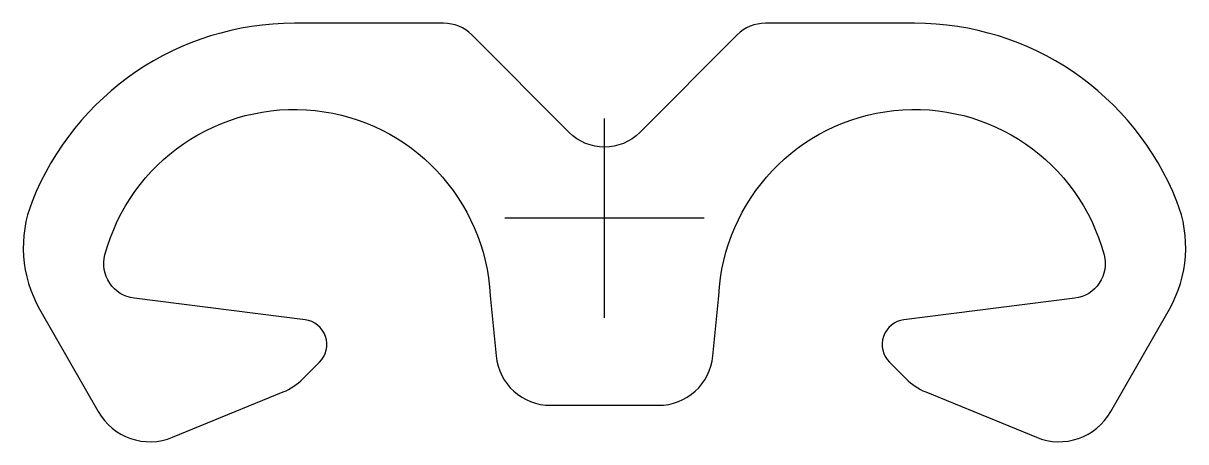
# Model space of a CAD drawing. Header units: millimetres. Extents: x -58 to 58, y -22 to 20.
import ezdxf

# ---------------------------------------------------------------- set-up
doc = ezdxf.new("R2010")
doc.units = ezdxf.units.MM
doc.header["$LTSCALE"] = 0.2

msp = doc.modelspace()

# ---------------------------------------------------------------- linework, layer by layer
at = {"flags": 128}
msp.add_lwpolyline([(30.08, -10.2, 0.62396), (28.62, -14.44), (30.3, -16.12, 0.099373), (32.26, -17.43), (43.38, -21.99, 0.376743), (50.86, -19.41), (56.73, -9.13, 0.22815), (57.49, 1.69, 0.307246), (31.15, 19.57), (16.16, 19.57, 0.198912), (13.33, 18.39), (3.54, 8.6, -0.414214), (-3.54, 8.6), (-13.33, 18.39, 0.198912), (-16.16, 19.57), (-31.15, 19.57, 0.307246), (-57.49, 1.69, 0.22815), (-56.73, -9.13), (-50.86, -19.41, 0.376743), (-43.38, -21.99), (-32.26, -17.43, 0.099373), (-30.3, -16.12), (-28.62, -14.44, 0.62396), (-30.08, -10.2), (-47.23, -8.04, -0.455327), (-50.17, -3.66, -0.854203), (-11.48, -7.78), (-10.89, -13.82, 0.38595), (-5.41, -18.78), (5.41, -18.78, 0.38595), (10.89, -13.82), (11.48, -7.78, -0.854203), (50.17, -3.66, -0.455327), (47.23, -8.04)], format="xyb", close=True, dxfattribs=at)
at = {"layer": 'DEFPOINTS', "ltscale": 10}
for p, q in [((0, -10), (0, 10)), ((10, 0), (-10, 0))]:
    msp.add_line(p, q, dxfattribs=at)

doc.saveas('drawing.dxf')
